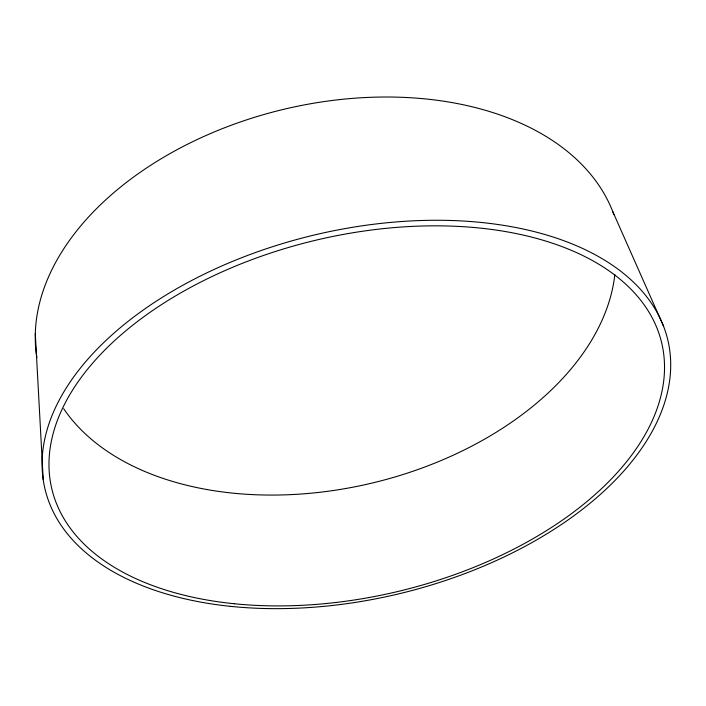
<?xml version="1.0" encoding="UTF-8"?>
<svg xmlns="http://www.w3.org/2000/svg" width="706" height="706" viewBox="0 0 706 706"><rect width="100%" height="100%" fill="white"/><g stroke="black" fill="none" stroke-linecap="round" stroke-linejoin="round"><path stroke-width="1.06" d="M612.702 211.456L663.587 326.322M35.3 333.532L43.207 479.603M36.862 357.571A297.8 193.373 -13.5 0 1 279.929 110.242A297.8 193.373 -13.5 0 1 613.876 214.58M614.838 274.555A291.649 189.261 -13.5 0 1 374.189 482.551A291.649 189.261 -13.5 0 1 63.664 408.703M230.28 606.322A320.197 184.319 -13.5 0 0 668.785 344.51A320.197 184.319 -13.5 0 0 170.137 292.549A320.197 184.319 -13.5 0 0 230.28 606.322M234.33 603.754A313.552 180.365 -13.5 0 0 662.51 346.672A313.552 180.365 -13.5 0 0 173.385 297.2A313.552 180.365 -13.5 0 0 234.33 603.754"/></g></svg>
